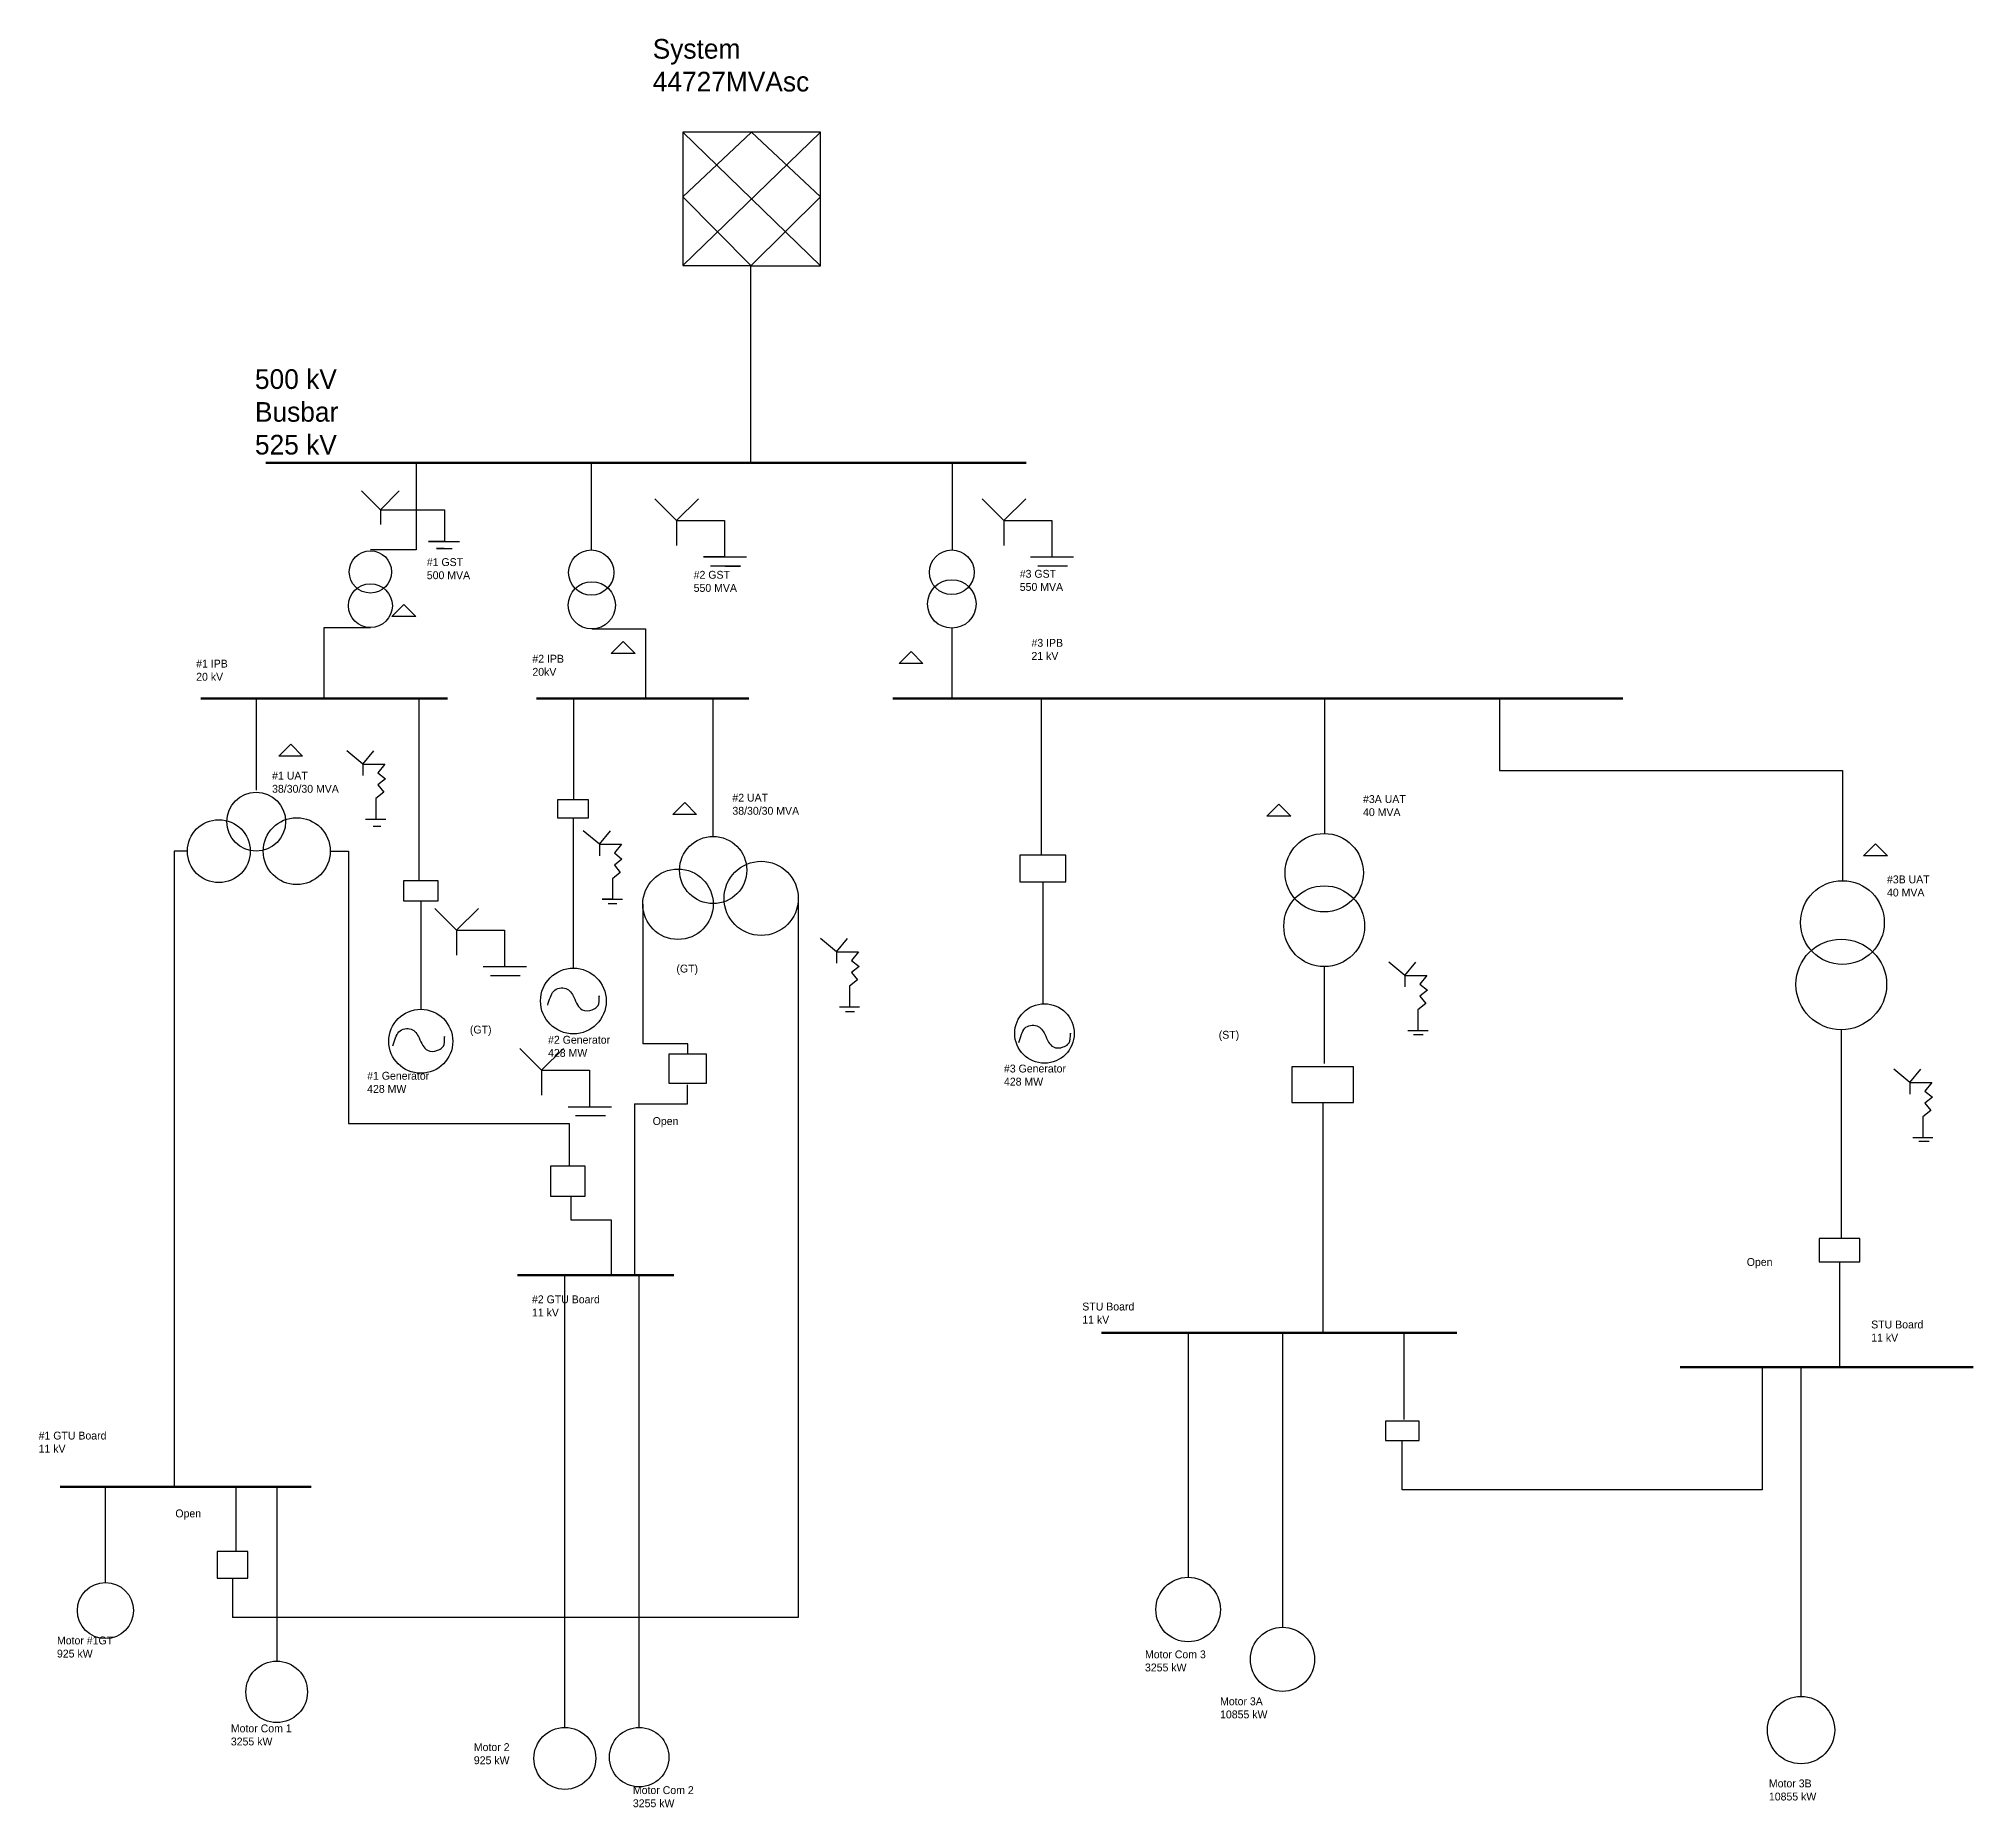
# Model space of a CAD drawing. Header units: inches. Extents: x 103.9 to 153, y 72.1 to 117.
import ezdxf

# ---------------------------------------------------------------- set-up
doc = ezdxf.new("R2010")
doc.units = ezdxf.units.IN
doc.header["$MEASUREMENT"] = 0

msp = doc.modelspace()

# ---------------------------------------------------------------- linework, layer by layer
for p, q in [((121.132, 114.662), (120.217, 114.662)), ((120.217, 114.662), (120.217, 113.853)), ((121.968, 114.662), (120.217, 113.018)), ((120.217, 114.662), (123.719, 111.263)), ((123.719, 114.662), (120.217, 111.27)), ((121.968, 114.662), (121.132, 114.662)), ((122.857, 114.662), (121.968, 114.662)), ((123.719, 113.018), (121.968, 114.662)), ((123.719, 114.662), (122.857, 114.662)), ((123.719, 113.879), (123.719, 114.662)), ((120.217, 113.853), (120.217, 113.018)), ((123.719, 113.018), (123.719, 113.879)), ((120.217, 113.018), (120.217, 112.105)), ((120.217, 113.018), (121.951, 111.268)), ((121.947, 111.263), (123.719, 113.018)), ((123.719, 112.157), (123.719, 113.018)), ((120.217, 112.105), (120.217, 111.27)), ((123.719, 111.263), (123.719, 112.157)), ((120.217, 111.27), (121.94, 111.27)), ((121.947, 106.253), (121.947, 111.263)), ((121.947, 111.263), (122.778, 111.263)), ((122.778, 111.263), (123.719, 111.263)), ((113.444, 106.253), (113.444, 104.922)), ((117.894, 106.253), (117.894, 104.042)), ((127.063, 106.253), (127.063, 104.042)), ((112.535, 105.059), (112.054, 105.54)), ((112.535, 105.059), (113.017, 105.54)), ((120.064, 104.788), (119.51, 105.342)), ((120.064, 104.788), (120.619, 105.342)), ((128.377, 104.788), (127.824, 105.342)), ((128.377, 104.788), (128.932, 105.342)), ((112.535, 105.059), (114.163, 105.059)), ((112.535, 105.059), (112.535, 104.689)), ((113.444, 104.922), (113.444, 104.042)), ((114.163, 105.059), (114.163, 104.259)), ((120.064, 104.788), (121.282, 104.788)), ((120.064, 104.788), (120.064, 104.156)), ((121.282, 104.788), (121.282, 103.864)), ((128.377, 104.788), (129.596, 104.788)), ((128.377, 104.788), (128.377, 104.156)), ((129.596, 104.788), (129.596, 103.864)), ((114.163, 104.259), (113.758, 104.259)), ((113.758, 104.259), (114.55, 104.259)), ((113.444, 104.042), (112.283, 104.042)), ((114.154, 104.078), (113.964, 104.078)), ((113.964, 104.078), (114.361, 104.078)), ((121.282, 103.864), (120.743, 103.864)), ((120.743, 103.864), (121.838, 103.864)), ((129.056, 103.864), (130.151, 103.864)), ((121.683, 103.633), (120.928, 103.633)), ((121.298, 103.633), (121.683, 103.633)), ((129.997, 103.633), (129.241, 103.633)), ((113.134, 102.652), (112.83, 102.349)), ((113.437, 102.349), (112.83, 102.349)), ((113.134, 102.652), (113.437, 102.349)), ((112.283, 102.066), (111.101, 102.066)), ((111.101, 102.066), (111.101, 100.263)), ((117.909, 102.035), (119.269, 102.035)), ((119.269, 102.035), (119.269, 100.263)), ((127.055, 102.055), (127.055, 100.263)), ((118.708, 101.711), (118.404, 101.408)), ((119.011, 101.408), (118.404, 101.408)), ((118.708, 101.711), (119.011, 101.408)), ((126.019, 101.462), (125.715, 101.159)), ((126.019, 101.462), (126.322, 101.159)), ((126.322, 101.159), (125.715, 101.159)), ((109.381, 100.263), (109.381, 97.932)), ((113.509, 100.263), (113.509, 95.631)), ((117.44, 100.263), (117.44, 97.697)), ((120.981, 100.263), (120.981, 96.76)), ((129.325, 100.263), (129.325, 96.285)), ((136.525, 100.263), (136.525, 96.834)), ((140.967, 100.263), (140.967, 98.438)), ((110.258, 99.104), (109.955, 98.801)), ((110.258, 99.104), (110.561, 98.801)), ((112.089, 98.599), (111.68, 98.937)), ((112.089, 98.599), (112.369, 98.937)), ((110.561, 98.801), (109.955, 98.801)), ((112.089, 98.599), (112.648, 98.599)), ((112.089, 98.599), (112.089, 98.305)), ((112.648, 98.599), (112.472, 98.378)), ((112.472, 98.378), (112.663, 98.225)), ((140.967, 98.438), (149.683, 98.438)), ((149.683, 98.438), (149.683, 95.635)), ((112.62, 97.886), (112.419, 97.723)), ((112.663, 98.225), (112.472, 98.07)), ((112.472, 98.07), (112.62, 97.886)), ((112.419, 97.723), (112.419, 97.203)), ((120.268, 97.622), (119.964, 97.319)), ((120.268, 97.622), (120.571, 97.319)), ((135.363, 97.579), (135.06, 97.276)), ((135.363, 97.579), (135.666, 97.276)), ((112.162, 97.203), (112.678, 97.203)), ((112.354, 97.024), (112.549, 97.024)), ((117.438, 97.215), (117.438, 93.413)), ((118.1, 96.561), (117.692, 96.899)), ((118.1, 96.561), (118.38, 96.899)), ((120.571, 97.319), (119.964, 97.319)), ((135.666, 97.276), (135.06, 97.276)), ((107.635, 96.386), (107.293, 96.386)), ((107.293, 96.386), (107.293, 92.583)), ((111.261, 96.386), (111.724, 96.386)), ((111.724, 96.386), (111.724, 92.511)), ((118.1, 96.561), (118.66, 96.561)), ((118.1, 96.561), (118.1, 96.267)), ((118.66, 96.561), (118.483, 96.34)), ((150.522, 96.571), (150.219, 96.268)), ((150.522, 96.571), (150.825, 96.268)), ((118.483, 96.34), (118.675, 96.186)), ((118.675, 96.186), (118.483, 96.031)), ((118.483, 96.031), (118.632, 95.847)), ((118.675, 96.186), (118.675, 96.186)), ((150.825, 96.268), (150.219, 96.268)), ((113.509, 95.631), (113.509, 95.631)), ((118.632, 95.847), (118.431, 95.685)), ((118.431, 95.685), (118.431, 95.164)), ((129.368, 95.606), (129.368, 92.507)), ((113.564, 95.123), (113.564, 92.367)), ((114.471, 94.376), (113.918, 94.931)), ((114.471, 94.376), (115.026, 94.931)), ((118.431, 95.164), (118.174, 95.164)), ((118.174, 95.164), (118.689, 95.164)), ((118.302, 95.164), (118.431, 95.164)), ((118.326, 95.056), (118.54, 95.056)), ((119.203, 95.037), (119.203, 91.489)), ((123.155, 95.186), (123.155, 76.911)), ((114.471, 94.376), (115.69, 94.376)), ((114.471, 94.376), (114.471, 93.745)), ((115.69, 94.376), (115.69, 93.452)), ((124.125, 93.829), (123.716, 94.167)), ((124.125, 93.829), (124.404, 94.167)), ((115.15, 93.452), (116.245, 93.452)), ((124.125, 93.829), (124.684, 93.829)), ((124.125, 93.829), (124.125, 93.535)), ((124.684, 93.829), (124.507, 93.608)), ((124.507, 93.608), (124.699, 93.454)), ((124.699, 93.454), (124.507, 93.299)), ((136.517, 93.453), (136.517, 90.991)), ((138.568, 93.228), (138.159, 93.566)), ((138.568, 93.228), (138.847, 93.566)), ((116.091, 93.221), (115.335, 93.221)), ((124.656, 93.115), (124.455, 92.953)), ((124.455, 92.953), (124.455, 92.432)), ((124.507, 93.299), (124.656, 93.115)), ((138.568, 93.228), (139.127, 93.228)), ((138.568, 93.228), (138.568, 92.934)), ((139.127, 93.228), (138.95, 93.007)), ((138.95, 93.007), (139.142, 92.853)), ((107.293, 92.583), (107.293, 80.23)), ((111.724, 92.511), (111.724, 89.467)), ((124.198, 92.432), (124.713, 92.432)), ((139.099, 92.514), (138.898, 92.352)), ((139.142, 92.853), (138.95, 92.698)), ((138.95, 92.698), (139.099, 92.514)), ((124.35, 92.31), (124.579, 92.31)), ((138.898, 92.352), (138.898, 91.831)), ((120.344, 91.489), (119.203, 91.489)), ((120.344, 91.228), (120.344, 91.489)), ((138.641, 91.831), (139.156, 91.831)), ((138.782, 91.729), (139.028, 91.729)), ((149.655, 91.848), (149.655, 86.571)), ((116.633, 90.816), (116.079, 91.37)), ((116.633, 90.816), (117.188, 91.37)), ((116.633, 90.816), (117.851, 90.816)), ((116.633, 90.816), (116.633, 90.184)), ((117.851, 90.816), (117.851, 89.891)), ((120.338, 89.962), (120.338, 90.447)), ((151.397, 90.507), (150.988, 90.845)), ((151.397, 90.507), (151.676, 90.845)), ((151.397, 90.507), (151.956, 90.507)), ((151.397, 90.507), (151.397, 90.213)), ((151.956, 90.507), (151.779, 90.286)), ((118.993, 89.962), (118.993, 85.61)), ((118.993, 89.962), (120.338, 89.962)), ((136.478, 89.997), (136.478, 84.146)), ((151.779, 90.286), (151.971, 90.133)), ((151.971, 90.133), (151.779, 89.978)), ((151.779, 89.978), (151.928, 89.793)), ((111.724, 89.467), (117.336, 89.467)), ((117.311, 89.891), (118.406, 89.891)), ((117.336, 89.467), (117.336, 88.385)), ((118.252, 89.66), (117.496, 89.66)), ((151.928, 89.793), (151.727, 89.631)), ((151.727, 89.631), (151.727, 89.11)), ((151.47, 89.11), (151.985, 89.11)), ((151.623, 89.018), (151.886, 89.018)), ((117.372, 87.615), (117.372, 87.014)), ((117.372, 87.014), (118.403, 87.014)), ((118.403, 87.014), (118.403, 85.61)), ((117.218, 85.61), (117.218, 76.6)), ((119.101, 85.61), (119.101, 76.6)), ((149.608, 85.948), (149.608, 83.271)), ((133.06, 84.146), (133.06, 77.931)), ((135.454, 84.146), (135.454, 76.66)), ((138.542, 84.146), (138.542, 81.945)), ((147.643, 83.271), (147.643, 80.153)), ((148.625, 83.271), (148.625, 74.902)), ((138.5, 80.153), (138.5, 81.407)), ((105.545, 80.23), (105.545, 77.798)), ((108.864, 80.23), (108.864, 78.583)), ((109.902, 80.23), (109.902, 75.801)), ((147.643, 80.153), (138.5, 80.153)), ((108.78, 77.912), (108.78, 76.911)), ((123.155, 76.911), (108.78, 76.911)), ((117.218, 76.6), (117.218, 74.113)), ((119.101, 76.6), (119.101, 74.113))]:
    msp.add_line(p, q)
at = {"lineweight": 80}
msp.add_line((109.624, 106.253), (128.941, 106.253), dxfattribs=at)
at = {"lineweight": 60}
for p, q in [((107.974, 100.263), (114.239, 100.263)), ((116.502, 100.263), (121.898, 100.263)), ((125.557, 100.263), (144.108, 100.263)), ((116.022, 85.61), (119.992, 85.61)), ((130.857, 84.146), (139.886, 84.146)), ((145.563, 83.271), (153.009, 83.271)), ((104.402, 80.23), (110.777, 80.23))]:
    msp.add_line(p, q, dxfattribs=at)
for points in [[(117.035, 97.236), (117.82, 97.236), (117.82, 97.689), (117.035, 97.689)], [(128.78, 95.606), (129.955, 95.606), (129.955, 96.285), (128.78, 96.285)], [(113.124, 95.123), (114.004, 95.123), (114.004, 95.631), (113.124, 95.631)], [(119.865, 90.487), (120.823, 90.487), (120.823, 91.228), (119.865, 91.228)], [(135.694, 89.997), (137.262, 89.997), (137.262, 90.902), (135.694, 90.902)], [(116.861, 87.614), (117.736, 87.614), (117.736, 88.377), (116.861, 88.377)], [(149.091, 85.948), (150.124, 85.948), (150.124, 86.545), (149.091, 86.545)], [(138.073, 81.407), (138.927, 81.407), (138.927, 81.9), (138.073, 81.9)], [(108.393, 77.912), (109.166, 77.912), (109.166, 78.583), (108.393, 78.583)]]:
    msp.add_lwpolyline(points, close=True)
for centre, radius in [((112.283, 103.483), 0.537), ((117.894, 103.467), 0.574), ((127.055, 103.474), 0.567), ((117.909, 102.634), 0.599), ((127.055, 102.67), 0.616), ((112.283, 102.625), 0.558), ((109.381, 97.137), 0.748), ((108.432, 96.386), 0.798), ((110.41, 96.386), 0.851), ((120.993, 95.906), 0.854), ((136.517, 95.838), 0.996), ((120.098, 95.037), 0.895), ((122.212, 95.186), 0.943), ((136.517, 94.479), 1.026), ((149.683, 94.571), 1.064), ((149.683, 94.571), 1.064), ((149.683, 94.571), 1.064), ((149.655, 92.999), 1.151), ((117.44, 92.578), 0.835), ((129.409, 91.752), 0.756), ((113.563, 91.554), 0.813), ((105.55, 77.085), 0.713), ((133.06, 77.111), 0.82), ((135.458, 75.845), 0.815), ((109.902, 75.019), 0.782), ((148.632, 74.047), 0.855), ((117.223, 73.327), 0.786), ((119.112, 73.358), 0.755)]:
    msp.add_circle(centre, radius)
at = {"lineweight": -3}
for points in [[(116.787, 92.468), (116.856, 92.678), (116.94, 92.83), (117.251, 92.894), (117.451, 92.678), (117.545, 92.478), (117.666, 92.357), (117.919, 92.357), (118.039, 92.427), (118.098, 92.647), (118.098, 92.71), (118.098, 92.689)], [(128.756, 91.521), (128.825, 91.731), (128.909, 91.883), (129.219, 91.946), (129.419, 91.731), (129.514, 91.531), (129.635, 91.41), (129.888, 91.41), (130.007, 91.479), (130.067, 91.699), (130.067, 91.762), (130.067, 91.741)], [(112.856, 91.435), (112.924, 91.645), (113.009, 91.797), (113.319, 91.861), (113.519, 91.645), (113.614, 91.445), (113.735, 91.324), (113.987, 91.324), (114.107, 91.394), (114.166, 91.614), (114.166, 91.677), (114.166, 91.656)]]:
    msp.add_spline(points, degree=3, dxfattribs=at)

# ---------------------------------------------------------------- texts
at = {"insert": (119.455, 117.028), "char_height": 0.5, "width": 5.06428, "attachment_point": 1}
msp.add_mtext('System\\P44727MVAsc', dxfattribs=at)
at = {"lineweight": -3, "attachment_point": 1}
for s, insert, char_height, width in [('500 kV Busbar\\P525 kV', (109.349, 108.634), 0.5, 3.36878), ('#1 GST\\P500 MVA', (113.716, 103.832), 0.2, 1.71286), ('#2 GST\\P550 MVA', (120.496, 103.51), 0.2, 1.79945), ('#3 GST\\P550 MVA', (128.782, 103.535), 0.2, 1.68276), ('#3 IPB\\P21 kV', (129.079, 101.781), 0.2, 2.51575), ('#2 IPB\\P20kV', (116.398, 101.377), 0.2, 1.79904), ('#1 IPB\\P20 kV', (107.856, 101.252), 0.2, 1.51271), ('\\A1;#1 UAT\\P38/30/30 MVA', (109.785, 98.404), 0.2, 2.91754), ('\\A1;#2 UAT\\P38/30/30 MVA', (121.48, 97.845), 0.2, 2.56205), ('\\A1;#3A UAT\\P40 MVA', (137.504, 97.81), 0.2, 2.92643), ('\\A1;#3B UAT\\P40 MVA', (150.816, 95.768), 0.2, 2.65363), ('(GT)', (120.058, 93.502), 0.2, 1.74648), ('(GT)', (114.811, 91.951), 0.2, 1.05287), ('#2 Generator\\P428 MW', (116.797, 91.692), 0.2, 2.37225), ('(ST)', (133.837, 91.819), 0.2, 1.24466), ('#3 Generator\\P428 MW', (128.38, 90.961), 0.2, 2.63206), ('#1 Generator\\P428 MW', (112.2, 90.777), 0.2, 3.12936), ('Open', (119.454, 89.626), 0.2, 1.84174), ('Open', (147.253, 86.044), 0.2, 1.57219), ('#2 GTU Board\\P11 kV', (116.388, 85.095), 0.2, 3.00077), ('STU Board\\P11 kV', (130.37, 84.912), 0.2, 4.44322), ('STU Board\\P11 kV', (150.415, 84.456), 0.2, 3.38626), ('#1 GTU Board\\P11 kV', (103.853, 81.632), 0.2, 2.92871), ('Open', (107.327, 79.654), 0.2, 1.53723), ('Motor #1GT \\P925 kW', (104.319, 76.425), 0.2, 2.2936), ('Motor Com 3 \\P3255 kW', (131.963, 76.072), 0.2, 2.24756), ('Motor 3A \\P10855 kW', (133.871, 74.879), 0.2, 3.35265), ('Motor Com 1\\P3255 kW', (108.737, 74.191), 0.2, 2.3312), ('Motor 2 \\P925 kW', (114.911, 73.714), 0.2, 2.444), ('Motor 3B \\P10855 kW', (147.816, 72.792), 0.2, 2.04075), ('Motor Com 2 \\P3255 kW', (118.952, 72.621), 0.2, 2.83979)]:
    msp.add_mtext(s, dxfattribs=dict(at, insert=insert, char_height=char_height, width=width))

doc.saveas('drawing.dxf')
